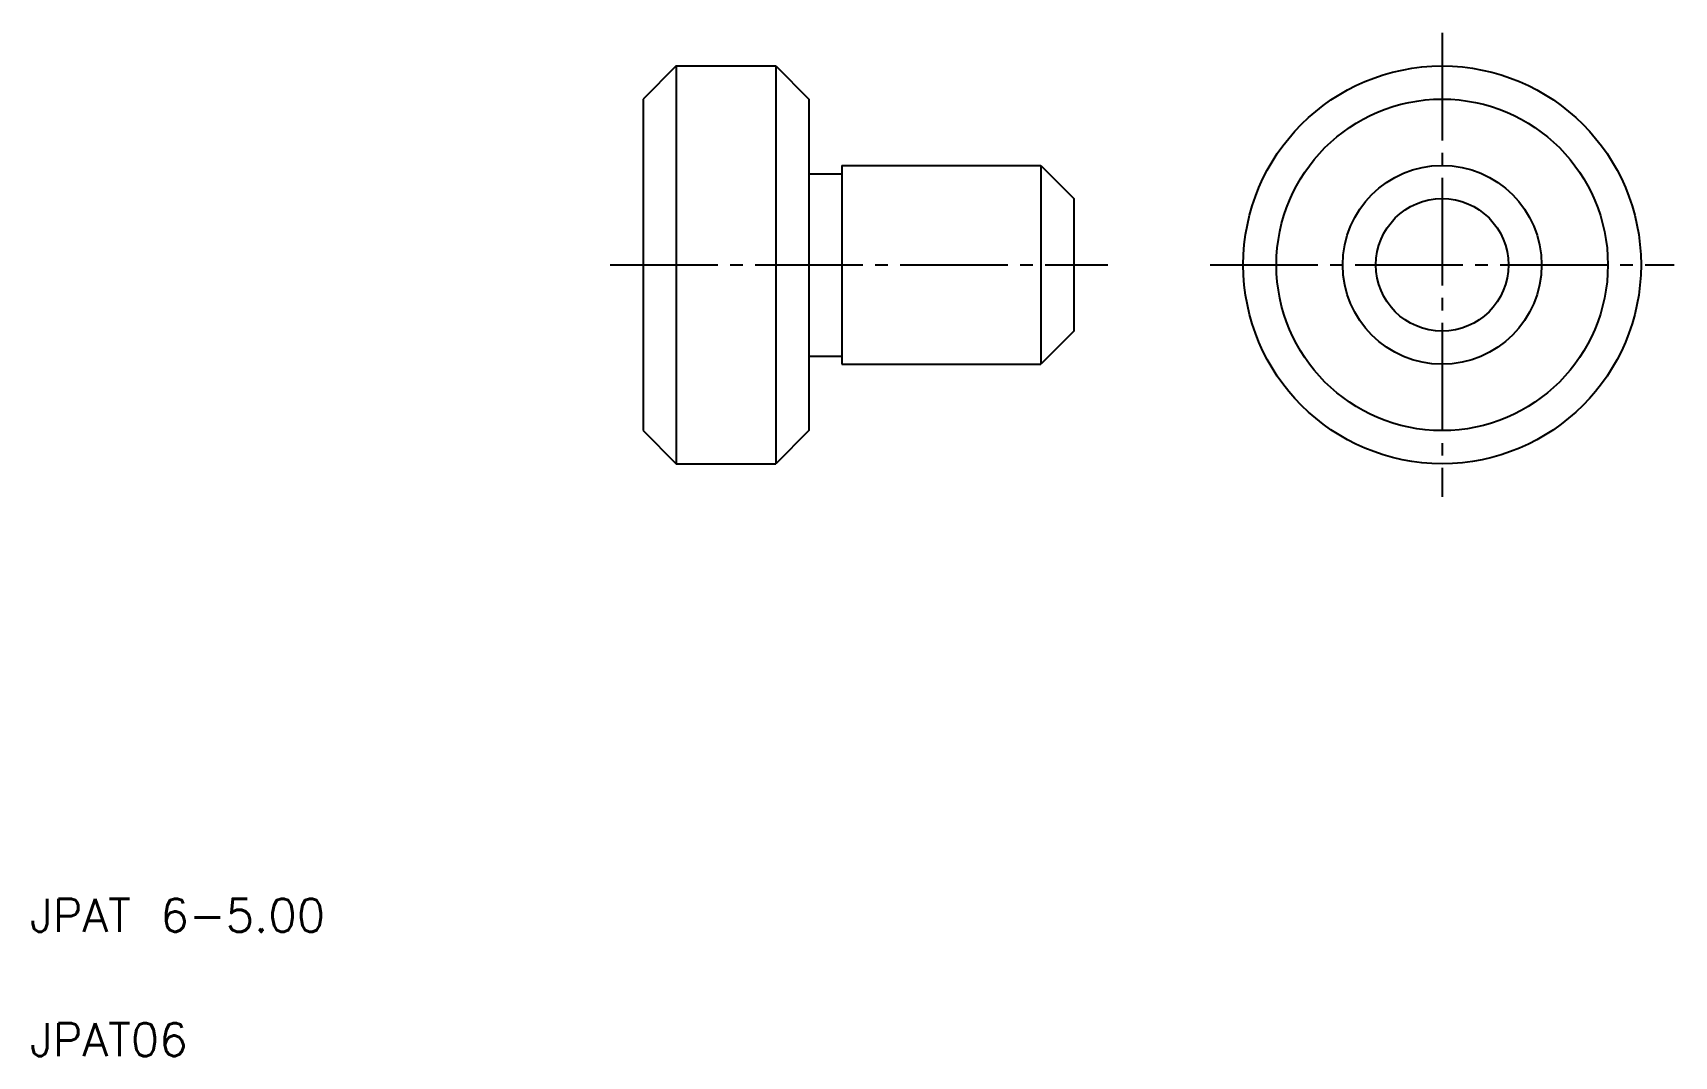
# Model space of a CAD drawing. Extents: x 2.6 to 52.1, y 2.5 to 33.4.
import ezdxf

# ---------------------------------------------------------------- set-up
doc = ezdxf.new("R2010")
doc.units = 0
doc.header["$LTSCALE"] = 0.25
doc.linetypes.add('CENTER', pattern=[17.5, 13, -1.5, 1.5, -1.5])
doc.layers.get('0').update_dxf_attribs({"linetype": 'CONTINUOUS'})
doc.layers.add('CENTER', color=1, linetype='CENTER')
doc.styles.get("Standard").update_dxf_attribs({"font": 'txt', "height": 0.8, "bigfont": 'BIGFONT'})

msp = doc.modelspace()

# ---------------------------------------------------------------- linework, layer by layer
at = {"linetype": 'CONTINUOUS'}
for p, q in [((21.999, 32.373), (20.999, 31.373)), ((21.999, 32.373), (24.999, 32.373)), ((21.999, 32.373), (21.999, 20.373)), ((24.999, 32.373), (24.999, 20.373)), ((24.999, 32.373), (25.999, 31.373)), ((20.999, 31.373), (20.999, 21.373)), ((25.999, 31.373), (25.999, 21.373)), ((26.999, 29.373), (32.999, 29.373)), ((26.999, 29.373), (26.999, 23.373)), ((32.999, 29.373), (32.999, 23.373)), ((32.999, 29.373), (33.999, 28.373)), ((25.999, 29.123), (26.999, 29.123)), ((33.999, 28.373), (33.999, 24.373)), ((33.999, 24.373), (32.999, 23.373)), ((25.999, 23.623), (26.999, 23.623)), ((26.999, 23.373), (32.999, 23.373)), ((20.999, 21.373), (21.999, 20.373)), ((25.999, 21.373), (24.999, 20.373)), ((21.999, 20.373), (24.999, 20.373))]:
    msp.add_line(p, q, dxfattribs=at)
for p, q in [((33.999, 27.373), (33.999, 27.373)), ((33.999, 26.373), (33.999, 26.373))]:
    msp.add_line(p, q)
for radius in [6, 5, 3, 2]:
    msp.add_circle((45.108, 26.373), radius, dxfattribs=at)
at = {"layer": 'CENTER', "color": 1, "linetype": 'CENTER'}
for p, q in [((45.108, 33.373), (45.108, 19.373)), ((20.005, 26.373), (35.021, 26.373)), ((38.108, 26.373), (52.108, 26.373))]:
    msp.add_line(p, q, dxfattribs=at)

# ---------------------------------------------------------------- texts
for s, p in [('JPAT 6-5.00', (2.5, 6.25)), ('JPAT06', (2.5, 2.5))]:
    msp.add_text(s, height=1).set_placement(p)

doc.saveas('drawing.dxf')
